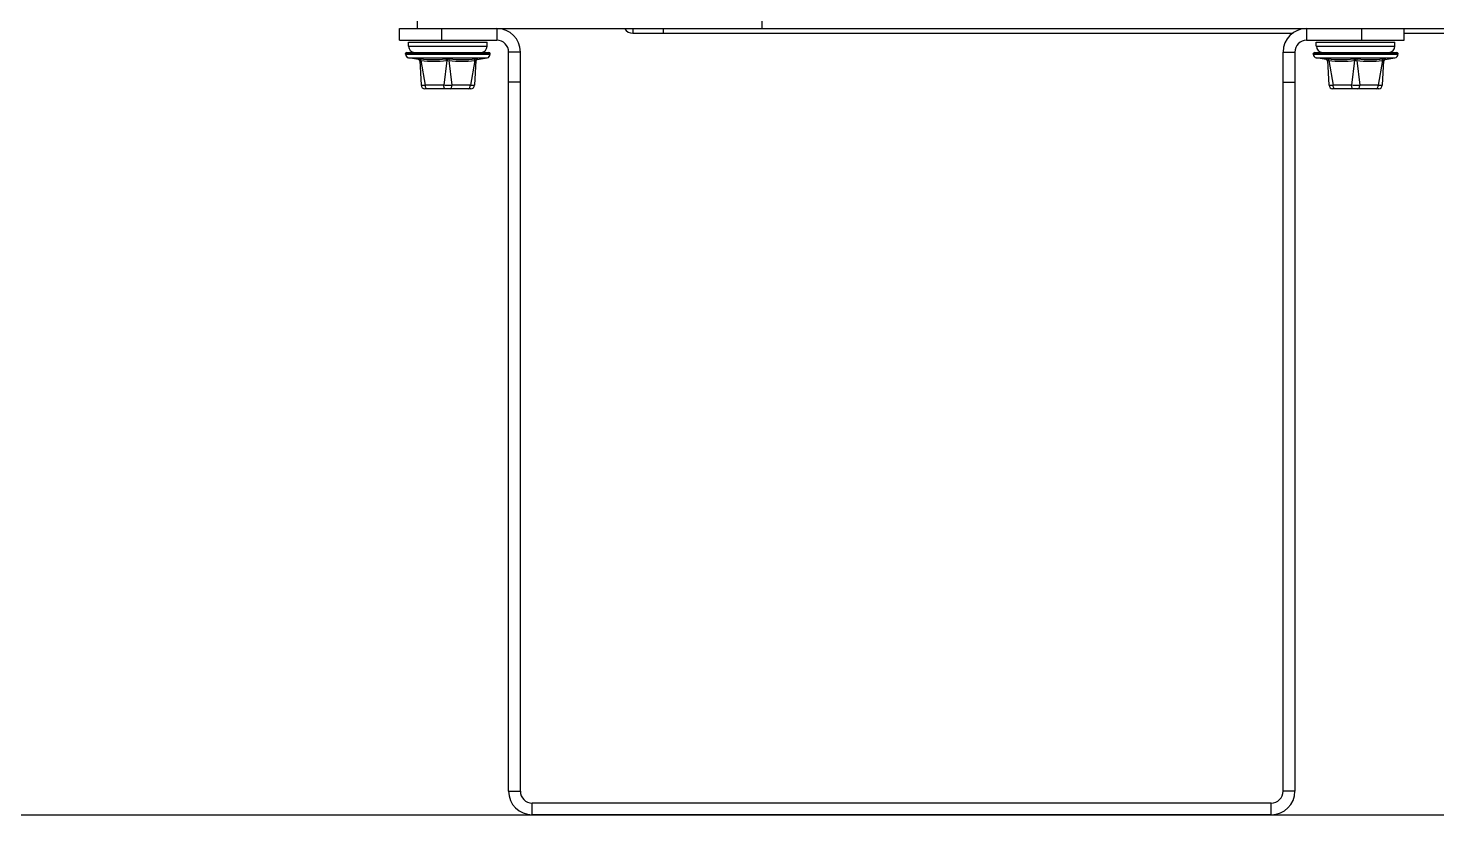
# Model space of a CAD drawing. Header units: millimetres. Extents: x 2513 to 2669, y 1505 to 1675.
# Drawn here: x 2556.6648 to 2556.9594, y 1511.2578 to 1511.4223 of the extents above; entities that cross this region are included whole.
import ezdxf

# ---------------------------------------------------------------- set-up
doc = ezdxf.new("R2010")
doc.units = ezdxf.units.MM
doc.layers.add('DTM_AXES', color=7, linetype='Continuous')

msp = doc.modelspace()

# ---------------------------------------------------------------- linework, layer by layer
at = {"color": 7, "linetype": 'Continuous'}
for p, q in [((2556.74623, 1511.42219), (2556.74623, 1511.49808)), ((2556.81832, 1511.42219), (2556.81832, 1511.46963)), ((2556.74243, 1511.41972), (2556.74243, 1511.42219)), ((2556.75129, 1511.41972), (2556.75129, 1511.42219)), ((2556.7628, 1511.42219), (2556.93215, 1511.42219)), ((2556.7628, 1511.42219), (2556.7628, 1511.41972)), ((2556.79125, 1511.42219), (2556.79125, 1511.42118)), ((2556.79758, 1511.42219), (2556.79758, 1511.42118)), ((2556.93215, 1511.42219), (2556.93215, 1511.41972)), ((2556.94366, 1511.41972), (2556.94366, 1511.42219)), ((2556.95251, 1511.42219), (2557.46829, 1511.42219)), ((2556.95251, 1511.41972), (2556.95251, 1511.42219)), ((2556.74243, 1511.41972), (2556.7628, 1511.41972)), ((2556.93215, 1511.41972), (2556.95251, 1511.41972)), ((2556.74639, 1511.41571), (2556.74638, 1511.41583)), ((2556.75872, 1511.41583), (2556.75871, 1511.41571)), ((2556.76773, 1511.41726), (2556.76526, 1511.41726)), ((2556.76526, 1511.2627), (2556.76526, 1511.41726)), ((2556.92722, 1511.41726), (2556.92968, 1511.41726)), ((2556.92968, 1511.41726), (2556.92968, 1511.2627)), ((2556.93624, 1511.41571), (2556.93622, 1511.41583)), ((2556.94857, 1511.41583), (2556.94856, 1511.41571)), ((2556.7467, 1511.41548), (2556.74698, 1511.41032)), ((2556.74693, 1511.41548), (2556.74784, 1511.41031)), ((2556.75232, 1511.41547), (2556.75169, 1511.41031)), ((2556.75278, 1511.41547), (2556.75342, 1511.41031)), ((2556.75817, 1511.41548), (2556.75726, 1511.41031)), ((2556.7584, 1511.41548), (2556.75812, 1511.41032)), ((2556.93654, 1511.41548), (2556.93682, 1511.41032)), ((2556.93677, 1511.41548), (2556.93769, 1511.41031)), ((2556.94217, 1511.41547), (2556.94153, 1511.41031)), ((2556.94263, 1511.41547), (2556.94326, 1511.41031)), ((2556.94802, 1511.41548), (2556.9471, 1511.41031)), ((2556.94825, 1511.41548), (2556.94797, 1511.41032)), ((2556.75169, 1511.41031), (2556.74784, 1511.41031)), ((2556.75726, 1511.41031), (2556.75342, 1511.41031)), ((2556.76773, 1511.41093), (2556.76526, 1511.41093)), ((2556.92722, 1511.41093), (2556.92968, 1511.41093)), ((2556.94153, 1511.41031), (2556.93769, 1511.41031)), ((2556.9471, 1511.41031), (2556.94326, 1511.41031)), ((2556.75737, 1511.4096), (2556.74774, 1511.4096)), ((2556.94721, 1511.4096), (2556.93758, 1511.4096)), ((2556.76526, 1511.2627), (2556.76773, 1511.2627)), ((2556.92968, 1511.2627), (2556.92722, 1511.2627)), ((2556.7702, 1511.25777), (2556.7702, 1511.26023)), ((2556.92475, 1511.25777), (2556.92475, 1511.26023)), ((2556.92475, 1511.25777), (2556.7702, 1511.25777))]:
    msp.add_line(p, q, dxfattribs=at)
at = {"color": 0, "linetype": 'Continuous'}
for p, q in [((2556.74243, 1511.42219), (2556.7628, 1511.42219)), ((2556.93215, 1511.42219), (2556.95251, 1511.42219)), ((2556.79125, 1511.42118), (2556.92931, 1511.42118)), ((2556.95251, 1511.42118), (2557.46829, 1511.42118)), ((2556.76773, 1511.2627), (2556.76773, 1511.41726)), ((2556.92722, 1511.2627), (2556.92722, 1511.41726)), ((2556.92475, 1511.26023), (2556.7702, 1511.26023))]:
    msp.add_line(p, q, dxfattribs=at)
at = {"color": 7, "true_color": 0xffffff}
msp.add_line((2556.07565, 1511.25777), (2558.25565, 1511.25777), dxfattribs=at)
at = {"color": 0, "linetype": 'Continuous'}
for centre, radius, start, end in [((2556.7628, 1511.41726), 0.00493, 0, 90), ((2556.79125, 1511.4232), 0.00202, 210, 270), ((2556.93215, 1511.41726), 0.00493, 90, 180), ((2556.7702, 1511.2627), 0.00247, 180, 270), ((2556.92475, 1511.2627), 0.00247, 270, 0)]:
    msp.add_arc(centre, radius, start, end, dxfattribs=at)
at = {"color": 7, "linetype": 'Continuous'}
for centre, radius, start, end in [((2556.7628, 1511.41726), 0.00247, 0, 90), ((2556.93215, 1511.41726), 0.00247, 90, 180), ((2556.74633, 1511.41534), 0.000379, 3.1005, 80.3229), ((2556.75255, 1511.41474), 0.000764, 89.9961, 107.5561), ((2556.75878, 1511.41534), 0.000379, 99.6771, 176.8995), ((2556.93617, 1511.41534), 0.000379, 3.1005, 80.3229), ((2556.9424, 1511.41474), 0.000764, 89.9961, 107.5561), ((2556.94862, 1511.41534), 0.000379, 99.6771, 176.8995), ((2556.74774, 1511.41036), 0.000759, 183.1005, 269.9998), ((2556.75737, 1511.41036), 0.000759, 270.0002, 356.8995), ((2556.93758, 1511.41036), 0.000759, 183.1005, 269.9998), ((2556.94721, 1511.41036), 0.000759, 270.0002, 356.8995), ((2556.7702, 1511.2627), 0.00493, 180, 270), ((2556.92475, 1511.2627), 0.00493, 270, 0)]:
    msp.add_arc(centre, radius, start, end, dxfattribs=at)
for points, knots in [([(2556.74638, 1511.41583), (2556.74638, 1511.41584), (2556.74643, 1511.41585), (2556.7465, 1511.41585), (2556.74664, 1511.41584), (2556.74674, 1511.41583), (2556.74679, 1511.41583)], [0, 0, 0, 0, 0.068807, 0.264604, 0.583349, 1, 1, 1, 1]), ([(2556.74693, 1511.41548), (2556.74693, 1511.41556), (2556.74692, 1511.41569), (2556.74684, 1511.41581), (2556.74679, 1511.41583)], [0, 0, 0, 0, 0.59935, 1, 1, 1, 1]), ([(2556.74679, 1511.41583), (2556.74768, 1511.41575), (2556.74947, 1511.41565), (2556.75125, 1511.41574), (2556.75214, 1511.41582)], [0, 0, 0, 0, 0.501483, 1, 1, 1, 1]), ([(2556.75214, 1511.41582), (2556.75217, 1511.41582), (2556.75231, 1511.41583), (2556.75245, 1511.41584), (2556.75255, 1511.41584)], [0, 0, 0, 0, 0.234078, 1, 1, 1, 1]), ([(2556.75232, 1511.41547), (2556.75231, 1511.41555), (2556.75228, 1511.41568), (2556.75219, 1511.4158), (2556.75214, 1511.41582)], [0, 0, 0, 0, 0.587707, 1, 1, 1, 1]), ([(2556.75255, 1511.41584), (2556.75259, 1511.41584), (2556.75273, 1511.41583), (2556.75287, 1511.41583), (2556.75297, 1511.41582)], [0, 0, 0, 0, 0.261687, 1, 1, 1, 1]), ([(2556.75278, 1511.41547), (2556.75279, 1511.41555), (2556.75282, 1511.41568), (2556.75291, 1511.4158), (2556.75297, 1511.41582)], [0, 0, 0, 0, 0.587707, 1, 1, 1, 1]), ([(2556.75297, 1511.41582), (2556.75385, 1511.41574), (2556.75564, 1511.41565), (2556.75742, 1511.41575), (2556.75831, 1511.41583)], [0, 0, 0, 0, 0.498517, 1, 1, 1, 1]), ([(2556.75817, 1511.41548), (2556.75817, 1511.41556), (2556.75818, 1511.41569), (2556.75826, 1511.41581), (2556.75831, 1511.41583)], [0, 0, 0, 0, 0.59935, 1, 1, 1, 1]), ([(2556.75831, 1511.41583), (2556.75837, 1511.41583), (2556.75847, 1511.41584), (2556.75861, 1511.41585), (2556.75867, 1511.41585), (2556.75873, 1511.41584), (2556.75872, 1511.41583)], [0, 0, 0, 0, 0.416647, 0.735392, 0.931191, 1, 1, 1, 1]), ([(2556.93622, 1511.41583), (2556.93622, 1511.41584), (2556.93628, 1511.41585), (2556.93634, 1511.41585), (2556.93648, 1511.41584), (2556.93658, 1511.41583), (2556.93664, 1511.41583)], [0, 0, 0, 0, 0.068807, 0.264604, 0.583349, 1, 1, 1, 1]), ([(2556.93677, 1511.41548), (2556.93678, 1511.41556), (2556.93677, 1511.41569), (2556.93669, 1511.41581), (2556.93664, 1511.41583)], [0, 0, 0, 0, 0.59935, 1, 1, 1, 1]), ([(2556.93664, 1511.41583), (2556.93753, 1511.41575), (2556.93931, 1511.41565), (2556.9411, 1511.41574), (2556.94198, 1511.41582)], [0, 0, 0, 0, 0.501483, 1, 1, 1, 1]), ([(2556.94198, 1511.41582), (2556.94201, 1511.41582), (2556.94215, 1511.41583), (2556.94229, 1511.41584), (2556.9424, 1511.41584)], [0, 0, 0, 0, 0.234078, 1, 1, 1, 1]), ([(2556.94217, 1511.41547), (2556.94216, 1511.41555), (2556.94213, 1511.41568), (2556.94203, 1511.4158), (2556.94198, 1511.41582)], [0, 0, 0, 0, 0.587707, 1, 1, 1, 1]), ([(2556.9424, 1511.41584), (2556.94243, 1511.41584), (2556.94257, 1511.41583), (2556.94271, 1511.41583), (2556.94281, 1511.41582)], [0, 0, 0, 0, 0.261687, 1, 1, 1, 1]), ([(2556.94263, 1511.41547), (2556.94263, 1511.41555), (2556.94267, 1511.41568), (2556.94276, 1511.4158), (2556.94281, 1511.41582)], [0, 0, 0, 0, 0.587707, 1, 1, 1, 1]), ([(2556.94281, 1511.41582), (2556.9437, 1511.41574), (2556.94548, 1511.41565), (2556.94726, 1511.41575), (2556.94815, 1511.41583)], [0, 0, 0, 0, 0.498517, 1, 1, 1, 1]), ([(2556.94802, 1511.41548), (2556.94801, 1511.41556), (2556.94802, 1511.41569), (2556.9481, 1511.41581), (2556.94815, 1511.41583)], [0, 0, 0, 0, 0.59935, 1, 1, 1, 1]), ([(2556.94815, 1511.41583), (2556.94821, 1511.41583), (2556.94831, 1511.41584), (2556.94845, 1511.41585), (2556.94851, 1511.41585), (2556.94857, 1511.41584), (2556.94857, 1511.41583)], [0, 0, 0, 0, 0.416647, 0.735392, 0.931191, 1, 1, 1, 1]), ([(2556.7467, 1511.41548), (2556.7467, 1511.41549), (2556.74671, 1511.41551), (2556.74677, 1511.41552), (2556.74684, 1511.41551), (2556.7469, 1511.41549), (2556.74693, 1511.41548)], [0, 0, 0, 0, 0.116321, 0.299239, 0.601266, 1, 1, 1, 1]), ([(2556.74693, 1511.41548), (2556.74783, 1511.4154), (2556.74963, 1511.4153), (2556.75143, 1511.41539), (2556.75232, 1511.41547)], [0, 0, 0, 0, 0.500829, 1, 1, 1, 1]), ([(2556.75278, 1511.41547), (2556.75368, 1511.41539), (2556.75548, 1511.4153), (2556.75728, 1511.4154), (2556.75817, 1511.41548)], [0, 0, 0, 0, 0.499171, 1, 1, 1, 1]), ([(2556.75817, 1511.41548), (2556.75821, 1511.41549), (2556.75826, 1511.41551), (2556.75833, 1511.41552), (2556.75839, 1511.41551), (2556.7584, 1511.41549), (2556.7584, 1511.41548)], [0, 0, 0, 0, 0.398729, 0.700756, 0.883677, 1, 1, 1, 1]), ([(2556.93654, 1511.41548), (2556.93654, 1511.41549), (2556.93656, 1511.41551), (2556.93661, 1511.41552), (2556.93669, 1511.41551), (2556.93674, 1511.41549), (2556.93677, 1511.41548)], [0, 0, 0, 0, 0.116321, 0.299239, 0.601266, 1, 1, 1, 1]), ([(2556.93677, 1511.41548), (2556.93767, 1511.4154), (2556.93947, 1511.4153), (2556.94127, 1511.41539), (2556.94217, 1511.41547)], [0, 0, 0, 0, 0.500829, 1, 1, 1, 1]), ([(2556.94263, 1511.41547), (2556.94352, 1511.41539), (2556.94532, 1511.4153), (2556.94712, 1511.4154), (2556.94802, 1511.41548)], [0, 0, 0, 0, 0.499171, 1, 1, 1, 1]), ([(2556.94802, 1511.41548), (2556.94805, 1511.41549), (2556.94811, 1511.41551), (2556.94818, 1511.41552), (2556.94823, 1511.41551), (2556.94825, 1511.41549), (2556.94825, 1511.41548)], [0, 0, 0, 0, 0.398729, 0.700756, 0.883677, 1, 1, 1, 1]), ([(2556.74784, 1511.41031), (2556.74772, 1511.4103), (2556.74751, 1511.41029), (2556.74725, 1511.41028), (2556.74708, 1511.41029), (2556.747, 1511.4103), (2556.74698, 1511.41031), (2556.74698, 1511.41032)], [0, 0, 0, 0, 0.409087, 0.723013, 0.921235, 0.974105, 1, 1, 1, 1]), ([(2556.74822, 1511.4096), (2556.74811, 1511.4096), (2556.74795, 1511.40978), (2556.74787, 1511.41004), (2556.74785, 1511.41022), (2556.74784, 1511.41031)], [0, 0, 0, 0, 0.388129, 0.674648, 1, 1, 1, 1]), ([(2556.75342, 1511.41031), (2556.75328, 1511.4103), (2556.7527, 1511.41026), (2556.75212, 1511.41027), (2556.75169, 1511.41031)], [0, 0, 0, 0, 0.24151, 1, 1, 1, 1]), ([(2556.75207, 1511.4096), (2556.75196, 1511.4096), (2556.7518, 1511.40978), (2556.75171, 1511.41004), (2556.75169, 1511.41022), (2556.75169, 1511.41031)], [0, 0, 0, 0, 0.388129, 0.674648, 1, 1, 1, 1]), ([(2556.75304, 1511.4096), (2556.75315, 1511.4096), (2556.75331, 1511.40978), (2556.75339, 1511.41004), (2556.75341, 1511.41022), (2556.75342, 1511.41031)], [0, 0, 0, 0, 0.388129, 0.674648, 1, 1, 1, 1]), ([(2556.75688, 1511.4096), (2556.75699, 1511.4096), (2556.75715, 1511.40978), (2556.75723, 1511.41004), (2556.75726, 1511.41022), (2556.75726, 1511.41031)], [0, 0, 0, 0, 0.388129, 0.674648, 1, 1, 1, 1]), ([(2556.75812, 1511.41032), (2556.75812, 1511.41031), (2556.7581, 1511.4103), (2556.75802, 1511.41029), (2556.75786, 1511.41028), (2556.75759, 1511.41029), (2556.75738, 1511.4103), (2556.75726, 1511.41031)], [0, 0, 0, 0, 0.025896, 0.078765, 0.276988, 0.590913, 1, 1, 1, 1]), ([(2556.93769, 1511.41031), (2556.93757, 1511.4103), (2556.93736, 1511.41029), (2556.93709, 1511.41028), (2556.93692, 1511.41029), (2556.93685, 1511.4103), (2556.93682, 1511.41031), (2556.93682, 1511.41032)], [0, 0, 0, 0, 0.409087, 0.723013, 0.921235, 0.974105, 1, 1, 1, 1]), ([(2556.93807, 1511.4096), (2556.93796, 1511.4096), (2556.9378, 1511.40978), (2556.93771, 1511.41004), (2556.93769, 1511.41022), (2556.93769, 1511.41031)], [0, 0, 0, 0, 0.388129, 0.674648, 1, 1, 1, 1]), ([(2556.94326, 1511.41031), (2556.94312, 1511.4103), (2556.94255, 1511.41026), (2556.94197, 1511.41027), (2556.94153, 1511.41031)], [0, 0, 0, 0, 0.24151, 1, 1, 1, 1]), ([(2556.94191, 1511.4096), (2556.9418, 1511.4096), (2556.94164, 1511.40978), (2556.94156, 1511.41004), (2556.94153, 1511.41022), (2556.94153, 1511.41031)], [0, 0, 0, 0, 0.388129, 0.674648, 1, 1, 1, 1]), ([(2556.94288, 1511.4096), (2556.94299, 1511.4096), (2556.94315, 1511.40978), (2556.94323, 1511.41004), (2556.94326, 1511.41022), (2556.94326, 1511.41031)], [0, 0, 0, 0, 0.388129, 0.674648, 1, 1, 1, 1]), ([(2556.94673, 1511.4096), (2556.94684, 1511.4096), (2556.947, 1511.40978), (2556.94708, 1511.41004), (2556.9471, 1511.41022), (2556.9471, 1511.41031)], [0, 0, 0, 0, 0.388129, 0.674648, 1, 1, 1, 1]), ([(2556.94797, 1511.41032), (2556.94797, 1511.41031), (2556.94794, 1511.4103), (2556.94787, 1511.41029), (2556.9477, 1511.41028), (2556.94743, 1511.41029), (2556.94722, 1511.4103), (2556.9471, 1511.41031)], [0, 0, 0, 0, 0.025896, 0.078765, 0.276988, 0.590913, 1, 1, 1, 1])]:
    msp.add_open_spline(points, degree=3, knots=knots, dxfattribs=at)
at = {"layer": 'DTM_AXES', "color": 7, "linetype": 'Continuous'}
for p, q in [((2556.74433, 1511.41936), (2556.76077, 1511.41936)), ((2556.74433, 1511.41846), (2556.74433, 1511.41936)), ((2556.76077, 1511.41846), (2556.76077, 1511.41936)), ((2556.93417, 1511.41936), (2556.95062, 1511.41936)), ((2556.93417, 1511.41846), (2556.93417, 1511.41936)), ((2556.95062, 1511.41846), (2556.95062, 1511.41936)), ((2556.7437, 1511.41694), (2556.76141, 1511.41694)), ((2556.7437, 1511.41681), (2556.7437, 1511.41694)), ((2556.7437, 1511.41681), (2556.76141, 1511.41681)), ((2556.74395, 1511.41719), (2556.76115, 1511.41719)), ((2556.74433, 1511.41846), (2556.76077, 1511.41846)), ((2556.74639, 1511.41571), (2556.74433, 1511.41607)), ((2556.74433, 1511.41607), (2556.76077, 1511.41607)), ((2556.75871, 1511.41571), (2556.76077, 1511.41607)), ((2556.76141, 1511.41681), (2556.76141, 1511.41694)), ((2556.93354, 1511.41694), (2556.95125, 1511.41694)), ((2556.93354, 1511.41681), (2556.93354, 1511.41694)), ((2556.93354, 1511.41681), (2556.95125, 1511.41681)), ((2556.9338, 1511.41719), (2556.951, 1511.41719)), ((2556.93417, 1511.41846), (2556.95062, 1511.41846)), ((2556.93417, 1511.41607), (2556.95062, 1511.41607)), ((2556.93624, 1511.41571), (2556.93417, 1511.41607)), ((2556.94856, 1511.41571), (2556.95062, 1511.41607)), ((2556.95125, 1511.41681), (2556.95125, 1511.41694))]:
    msp.add_line(p, q, dxfattribs=at)
for centre, radius, start, end in [((2556.74395, 1511.41694), 0.000253, 90, 180), ((2556.74446, 1511.41681), 0.000759, 180, 260.3229), ((2556.7456, 1511.41846), 0.00126, 180, 270), ((2556.75951, 1511.41846), 0.00126, 270, 0), ((2556.76065, 1511.41681), 0.000759, 279.6771, 0), ((2556.76115, 1511.41694), 0.000253, 0, 90), ((2556.9338, 1511.41694), 0.000253, 90, 180), ((2556.9343, 1511.41681), 0.000759, 180, 260.3229), ((2556.93544, 1511.41846), 0.00126, 180, 270), ((2556.94935, 1511.41846), 0.00126, 270, 0), ((2556.95049, 1511.41681), 0.000759, 279.6771, 0), ((2556.951, 1511.41694), 0.000253, 0, 90)]:
    msp.add_arc(centre, radius, start, end, dxfattribs=at)

doc.saveas('drawing.dxf')
